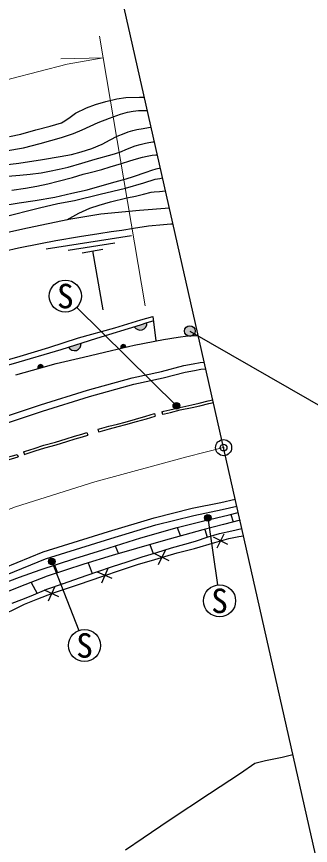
# Model space of a CAD drawing. Units: millimetres at full size, sheet at 1:1000; details may follow other scales. Extents: x 40000 to 680000, y 20000 to 380000.
# Drawn here: x 515286 to 537281, y 284496 to 346527 of the extents above; entities that cross this region are included whole.
import ezdxf
from ezdxf.enums import TextEntityAlignment as Align

# ---------------------------------------------------------------- set-up
doc = ezdxf.new("R2010")
doc.units = ezdxf.units.MM
doc.header["$LTSCALE"] = 1000
doc.header["$PDMODE"] = 32
doc.header["$PDSIZE"] = 500
doc.linetypes.add('CHAIN', pattern=[18.5, 12, -1.5, 3.5, -1.5])
for name, color, linetype, lineweight in [('M-BGD', 7, 'Continuous', 25), ('M-BGD-EXST', 7, 'Continuous', 25), ('M-BMK', 2, 'CHAIN', 13), ('M-BMK-OTRS', 5, 'Continuous', 25), ('M-BMK-SRVR', 3, 'Continuous', 25), ('M-STR-HTXT', 7, 'Continuous', 13), ('M-STR-STRC', 7, 'Continuous', 25)]:
    doc.layers.add(name, color=color, linetype=linetype, lineweight=lineweight)
doc.layers.add('M-OTRS', color=6, linetype='Continuous')
doc.styles.add('ＭＳ ゴシック', font='')
doc.styles.get('ＭＳ ゴシック').set_extended_font_data('MS Gothic')

msp = doc.modelspace()

# ---------------------------------------------------------------- hatches: boundary and pattern name
at = {"layer": 'M-BGD'}
for points in [[(524097, 323319, 0.82183), (525039, 323626)], [(519169, 321787, 0.82183), (520114, 322087)], [(523486, 321788, 0.4608), (523237, 321971, 0.4608), (523094, 321697)], [(517285, 320300, 0.4608), (517028, 320472, 0.4608), (516898, 320191)]]:
    msp.add_hatch(color=256, dxfattribs=at).paths.add_polyline_path(points)
at = {"layer": 'M-BGD-EXST'}
for points in [[(527029, 317277, 0.41421), (527368, 317177, 0.41421), (527468, 317516, 1)], [(529379, 308888, 0.41421), (529718, 308788, 0.41421), (529818, 309127, 1)], [(517704, 305629, 0.41421), (518043, 305529, 0.41421), (518143, 305868, 1)]]:
    msp.add_hatch(color=256, dxfattribs=at).paths.add_polyline_path(points)
at = {"layer": 'M-STR-STRC'}
msp.add_hatch(color=256, dxfattribs=at).paths.add_polyline_path([(528596, 323208, 1), (527921, 322778, 0.41421), (528473, 322656, 0.41421)])

# ---------------------------------------------------------------- linework, layer by layer
at = {"layer": 'M-BGD'}
for p, q in [((517508, 329133), (523877, 330153)), ((519140, 329049), (522629, 329584)), ((520192, 328855), (521743, 329113)), ((520968, 328984), (521734, 324581)), ((531329, 309276), (531492, 308699)), ((527302, 308297), (527562, 307652)), ((529381, 308147), (529547, 307558)), ((530296, 306760), (530824, 307826)), ((531092, 307023), (530020, 307555)), ((522678, 306915), (522917, 306322)), ((525255, 307006), (525522, 306341)), ((525908, 305525), (526426, 306596)), ((526702, 305796), (525625, 306317)), ((518130, 305476), (518362, 304899)), ((520637, 305646), (520955, 304856)), ((521662, 304160), (522136, 305250)), ((522444, 304463), (521347, 304939)), ((516386, 304178), (516833, 303359)), ((518671, 304132), (518698, 304066)), ((518459, 303098), (517372, 303596)), ((517672, 302811), (518167, 303892))]:
    msp.add_line(p, q, dxfattribs=at)
for points in [[(514752, 337544), (515607, 337731), (516736, 338058), (517813, 338326), (518648, 338586), (518902, 338713), (519310, 339007), (519697, 339294), (520514, 339696), (521188, 339943), (521977, 340177), (522792, 340370), (523466, 340464), (524490, 340484), (524858, 340490)], [(514472, 336475), (515815, 336696), (517047, 337019), (518649, 337466), (519545, 337788), (520201, 338053), (521402, 338603), (522248, 338931), (523062, 339233), (523579, 339378), (524014, 339460), (524424, 339492), (525083, 339492)], [(513551, 335325), (515457, 335553), (517238, 335824), (518560, 336051), (519394, 336215), (520127, 336398), (520925, 336652), (521681, 336971), (522302, 337290), (522828, 337573), (523348, 337786), (523649, 337898), (523980, 338010), (524276, 338081), (524772, 338158), (525154, 338220), (525366, 338241)], [(513975, 334542), (515539, 334669), (516292, 334727), (517115, 334843), (517758, 334954), (518464, 335112), (519146, 335260), (520174, 335545), (521170, 335845), (522430, 336193), (523017, 336378), (523592, 336631), (524166, 336852), (524546, 336963), (524941, 337063), (525194, 337110), (525476, 337149), (525610, 337163)], [(514933, 333541), (515943, 333696), (516791, 333826), (517619, 334007), (518404, 334197), (519475, 334474), (520278, 334724), (520795, 334853), (521667, 335086), (522297, 335284), (523151, 335543), (523763, 335732), (524255, 335870), (524704, 336008), (525066, 336086), (525437, 336146), (525709, 336178), (525831, 336184)], [(513923, 332327), (515489, 332583), (516671, 332754), (518138, 333024), (519433, 333309), (520572, 333565), (522397, 334079), (523494, 334392), (524037, 334569), (524987, 334888), (525408, 335035), (525727, 335126), (526053, 335200)], [(514233, 331519), (517001, 332203), (518364, 332532), (519612, 332769), (521531, 333245), (523429, 333697), (524815, 334095), (525650, 334363), (526002, 334416), (526219, 334465)], [(519046, 331325), (519940, 331808), (520765, 332176), (521474, 332419), (522329, 332662), (523549, 332950), (524178, 333098), (524793, 333240), (525352, 333377), (525573, 333402), (525993, 333447), (526441, 333483)], [(514177, 330287), (516114, 330716), (519196, 331356), (521583, 331753), (524497, 332047), (526730, 332204)], [(514368, 328979), (515431, 329215), (517074, 329539), (518224, 329775), (519991, 330067), (521453, 330291), (522361, 330433), (523159, 330552), (524042, 330692), (525153, 330860), (526287, 330972), (526826, 331008), (527000, 331014)], [(471083, 296413), (474883, 299064), (484406, 305777), (485861, 306756), (491270, 310365), (493594, 311757), (496973, 313745), (500981, 315866), (504730, 317637), (506699, 318418), (508535, 319056), (510435, 319655), (512861, 320345), (515564, 321109), (517699, 321763), (519931, 322489), (522634, 323228), (524598, 323827), (525478, 324082), (525704, 322249)], [(469854, 295081), (473079, 297356), (475936, 299390), (488454, 308029), (488959, 308377), (490746, 309460), (494759, 311904), (500294, 314992), (503062, 316415), (504105, 316904), (505882, 317618), (508204, 318510), (509083, 318805), (511565, 319594), (515063, 320553), (518629, 321617), (521299, 322462), (524555, 323460), (525062, 323634), (525518, 323758)], [(515241, 319707), (517099, 320250), (518248, 320557), (520294, 321031), (522399, 321535), (524099, 321930), (526285, 322365), (527382, 322533), (528094, 322622), (528608, 322651), (528892, 322641)], [(513525, 316307), (517081, 317478), (520596, 318574), (523939, 319493), (526145, 319969), (527798, 320403), (528504, 320543), (529021, 320630), (529338, 320665)], [(513683, 315832), (517233, 317002), (520737, 318094), (524058, 319007), (526262, 319482), (527911, 319915), (528594, 320051), (529090, 320134), (529449, 320174)], [(482310, 286026), (489805, 291392), (494597, 294499), (499076, 297329), (504737, 300484), (510243, 303367), (514350, 305271), (517271, 306472), (522175, 308002), (525576, 309009), (528424, 309727), (530566, 310172), (531654, 310418)], [(482630, 285578), (490115, 290937), (494894, 294036), (499357, 296856), (504999, 300000), (510486, 302874), (514570, 304767), (517458, 305954), (522335, 307476), (525721, 308479), (528548, 309191), (530682, 309634), (531776, 309881)], [(514027, 304025), (515507, 304572), (517059, 305128), (519637, 305965), (521754, 306628), (524580, 307506), (527302, 308297), (529303, 308781), (531204, 309247), (531884, 309401)], [(532011, 308841), (530785, 308505), (529233, 308110), (526251, 307294), (524258, 306718), (522445, 306183), (520325, 305553), (517577, 304638), (515444, 303815), (512790, 302759)], [(514960, 302624), (515668, 302911), (516385, 303179), (517551, 303677), (518792, 304098), (519993, 304520), (521298, 304975), (522462, 305375), (523572, 305712), (524687, 306091), (525789, 306421), (526890, 306771), (527888, 307052), (528680, 307269), (529627, 307585), (530476, 307830), (531408, 308047), (532152, 308215)], [(513724, 301509), (515882, 302557), (516870, 302952), (517980, 303370), (519919, 304017), (521732, 304644), (523053, 305093), (524338, 305517), (525630, 305901), (526374, 306116), (527298, 306395), (528595, 306727), (530118, 307163), (531176, 307465), (531926, 307616), (532279, 307654)], [(523436, 284174), (524772, 285073), (526708, 286381), (529737, 288388), (532038, 289904), (533131, 290646), (533909, 290846), (535166, 291110), (535977, 291293)]]:
    msp.add_lwpolyline(points, dxfattribs=at)
for centre, radius, start, end in [((524538, 323566), 505, 209.20405, 6.86224), ((519612, 322030), 505, 208.74287, 6.40106), ((523283, 321773), 203, 4.12138, 202.04477), ((517083, 320276), 203, 6.68452, 204.6079)]:
    msp.add_arc(centre, radius, start, end, dxfattribs=at)
at = {"layer": 'M-BGD-EXST'}
for p, q in [((527248, 317396), (519790, 324766)), ((529598, 309008), (530314, 303988)), ((517924, 305749), (519939, 300578))]:
    msp.add_line(p, q, dxfattribs=at)
for centre, radius in [((518936, 325610), 1200), ((527248, 317396), 250), ((529598, 309008), 250), ((517924, 305749), 250), ((530483, 302800), 1200), ((520375, 299460), 1200)]:
    msp.add_circle(centre, radius, dxfattribs=at)
at = {"layer": 'M-BMK'}
msp.add_lwpolyline([(412353, 341671), (414035, 313672), (417107, 267789), (431530, 268698), (436184, 269287), (440120, 270117), (446741, 271947), (452338, 274355), (457275, 277024), (462088, 279995), (463976, 281422), (473017, 288208), (481392, 293900), (485210, 296347), (495144, 301588), (504635, 305955), (515208, 309824), (521146, 311718), (528022, 313579), (530785, 314265)], dxfattribs=at)
at = {"layer": 'M-BMK-OTRS'}
msp.add_line((538676, 279349), (522893, 349182), dxfattribs=at)
at = {"layer": 'M-BMK-SRVR'}
msp.add_circle((530785, 314265), 600, dxfattribs=at)
at = {"layer": 'M-OTRS'}
msp.add_point((530785, 314265), dxfattribs=at)
at = {"layer": 'M-STR-HTXT'}
for p, q in [((521495, 345072), (524916, 324871)), ((521760, 343438), (518605, 343359))]:
    msp.add_line(p, q, dxfattribs=at)
msp.add_lwpolyline([(464453, 335311), (467145, 333628), (469039, 332801), (472960, 331885), (476255, 331619), (480253, 331652), (482643, 331817), (486873, 332457), (490529, 333318), (495913, 334931), (500707, 336675), (507702, 339504), (511262, 340797), (514841, 341857), (519065, 342975), (521771, 343440)], dxfattribs=at)
at = {"layer": 'M-STR-STRC'}
for p, q in [((528258, 322993), (542641, 314705)), ((525607, 316814), (525657, 316620)), ((526162, 316955), (526211, 316761)), ((520550, 315393), (520610, 315202)), ((521362, 315640), (521420, 315448)), ((515812, 313948), (515885, 313761)), ((515340, 313763), (515399, 313572))]:
    msp.add_line(p, q, dxfattribs=at)
for points in [[(526162, 316955), (526313, 316993), (526767, 317098), (527495, 317280), (528397, 317475), (528952, 317586), (529622, 317770), (529982, 317852)], [(526211, 316761), (526360, 316799), (526814, 316904), (527540, 317085), (528438, 317279), (528998, 317391), (529671, 317576), (530026, 317657)], [(521362, 315640), (521482, 315676), (522188, 315875), (522840, 316034), (523423, 316184), (524199, 316408), (524956, 316620), (525607, 316814)], [(521420, 315448), (521538, 315484), (522239, 315682), (522888, 315840), (523476, 315991), (524254, 316216), (525011, 316428), (525657, 316620)], [(515812, 313948), (515943, 313999), (516606, 314209), (517337, 314439), (518191, 314675), (518990, 314926), (519626, 315115), (520162, 315269), (520550, 315393)], [(515885, 313761), (516009, 313810), (516666, 314018), (517394, 314247), (518248, 314483), (519049, 314734), (519683, 314924), (520220, 315078), (520610, 315202)], [(510741, 312201), (510863, 312250), (511446, 312452), (511907, 312619), (512514, 312823), (513198, 313070), (513903, 313342), (514512, 313519), (515086, 313685), (515340, 313763)], [(510816, 312015), (510933, 312063), (511513, 312264), (511973, 312430), (512579, 312634), (513268, 312882), (513968, 313153), (514568, 313327), (515144, 313493), (515399, 313572)]]:
    msp.add_lwpolyline(points, dxfattribs=at)
msp.add_circle((528258, 322993), 400, dxfattribs=at)

# ---------------------------------------------------------------- texts
at = {"layer": 'M-BGD-EXST', "style": 'ＭＳ ゴシック'}
for p in [(518936, 325610), (530483, 302800), (520375, 299460)]:
    msp.add_text('S', height=1833, dxfattribs=at).set_placement(p, align=Align.MIDDLE_CENTER)

doc.saveas('drawing.dxf')
